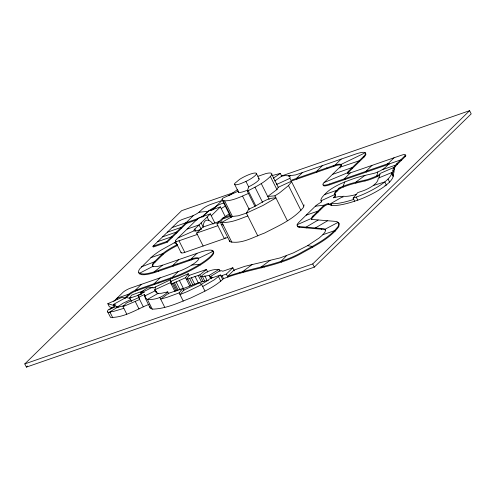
<?xml version="1.0" encoding="UTF-8"?>
<svg xmlns="http://www.w3.org/2000/svg" width="496" height="496" viewBox="0 0 496 496"><rect width="100%" height="100%" fill="white"/><g stroke="black" fill="none" stroke-linecap="round" stroke-linejoin="round"><path stroke-width="0.74" d="M155.36 286.961L155.105 289.664L156.835 293.124M276.861 183.774L276.793 184.376L289.887 178.362L290.16 177.097L288.542 175.789L284.902 175.609L281.691 176.179L274.722 180.99M379.149 177.983L379.905 173.55L393.433 167.66L394.332 169.458M353.115 198.146L356.258 197.086A25.786 5.27 -26.6 0 0 384.84 181.927L388.058 179.025A51.448 10.521 -26.6 0 0 391.623 173.346L391.753 172.571L378.281 178.12L377.958 179.912A36.295 7.421 -26.6 0 1 375.863 183.253L373.277 185.51A10.602 2.17 -26.6 0 1 363.599 190.644L357.771 192.603L353.115 198.146L354.646 201.202L357.79 200.142A25.786 5.27 -26.6 0 0 386.372 184.983L389.589 182.082A51.448 10.521 -26.6 0 0 393.148 176.402L394.512 168.411A28.607 5.853 -26.6 0 1 397.253 164.368L405.108 156.699A7.434 1.519 -26.6 0 0 405.486 155.223M392.386 173.829L393.433 167.66M393.973 168.733L394.153 167.685A28.607 5.853 -26.6 0 1 396.893 163.643L404.742 155.973L405.108 156.699M304.06 204.86L303.552 207.216C293.57 219.561 278.151 225.947 264.405 233.114C253.487 236.964 241.757 244.429 229.865 241.695L221.228 224.452L220.677 222.202L222.568 219.015L231.161 216.033M377.797 171.988L376.867 175.869L377.227 176.588M230.913 217.397L222.022 199.646L222.419 198.344L238.638 191.01M254.95 206.423L247.312 191.171L248.632 186.812A12.177 2.492 -26.6 0 0 258.621 178.473M401.066 160.642L400.706 159.923L388.771 164.064L385.349 167.412A8.085 1.655 -26.6 0 1 373.792 173.389L364.963 175.404A50.313 10.286 -26.6 0 0 347.51 180.916L344.819 181.964L342.959 186.329L339.351 187.86L336.176 190.91A22.122 4.526 -26.6 0 0 334.781 194.302L335.129 194.717A18.433 3.77 -26.6 0 1 333.616 197.538L333.306 197.83L339.952 196.304L343.083 197.067M131.483 301.494L129.809 298.152L131.434 295.201L143.152 290.91M149.246 304.259C136.76 309.188 124.403 317.719 110.571 317.434L107.403 311.277L108.401 309.547L116.789 306.392L117.428 307.669M116.789 306.392L116.343 307.16L116.659 307.7M246.394 213.137L248.93 208.859C258.379 206.069 265.701 197.439 275.943 197.941L262.923 205.499L246.394 213.137L257.796 235.904M188.275 273.705L171.07 281.337L171.225 284.109L185.616 277.735L188.275 273.705L189.305 275.757M247.312 191.171C255.88 186.657 265.292 182.423 271.703 174.952L271.839 173.749A20.138 4.117 -26.6 0 0 265.906 173.581L258.007 176.285M331.409 204.581L328.216 203.689A2.945 0.601 -26.6 0 0 325.897 204.327A2.945 0.601 -26.6 0 0 323.33 205.914L312.964 216.045A17 3.478 -26.6 0 0 312.66 219.505L336.809 221.495L338.929 223.138L338.371 226.102C329.201 238.111 314.979 244.832 302.101 252.08C279.081 265.453 252.148 267.468 227.546 276.408L234.013 270.091L244.881 266.315L280.104 257.914L293.44 252.867L307.588 245.663L319.077 238.061L322.902 234.701L325.103 231.923L325.537 229.896L324.186 228.755L298.84 226.529A22.568 4.613 -26.6 0 1 299.243 221.929L315.326 206.224A10.342 2.114 -26.6 0 1 319.04 203.472L320.056 202.845A3.267 0.67 -26.6 0 0 321.495 201.382L321.067 200.806A37.281 7.626 -26.6 0 1 324.527 194.606L326.839 192.349A16.424 3.36 -26.6 0 1 344.819 181.964M288.498 185.597L291.102 182.348L291.338 181.257L278.244 187.277L276.935 189.559L267.716 196.472L274.889 195.839L279.632 192.808L288.498 185.597L300.948 210.465M176.26 241.676L160.747 250.331A35.098 7.18 -26.6 0 0 151.968 256.686L139.773 268.838A40.102 8.203 -26.6 0 0 138.954 272.93L140.015 273.637L144.026 273.997A40.102 8.203 -26.6 0 0 154.151 271.87L192.659 258.596A15.76 3.224 -26.6 0 1 197.21 260.989A15.76 3.224 -26.6 0 1 180.029 270.928L130.597 288.095A6.268 1.283 -26.6 0 0 123.027 292.318L113.758 301.376M182.95 288.381L168.473 293.365L160.667 299.15L167.512 297.166L179.137 292.888L182.95 288.381L183.973 290.433M153.09 266.774A26.307 5.382 -26.6 0 1 154.002 263.252L163.085 254.355A21.074 4.309 -26.6 0 1 177.667 245.34L177.308 244.621A21.074 4.309 -26.6 0 0 162.719 253.63L153.636 262.527A26.307 5.382 -26.6 0 0 152.731 266.048L153.506 266.439A26.307 5.382 -26.6 0 0 162.651 265.168L201.946 251.621A30.696 6.281 -26.6 0 1 210.44 256.395A30.696 6.281 -26.6 0 1 177.413 275.59L135.228 290.327A6.442 1.314 -26.6 0 0 128.879 294.116L116.944 298.263L117.304 298.983M126.759 314.142L123.014 306.671L126.443 303.006L139.209 297.383M222.716 279.515L220.447 274.989L214.272 279.818L202.703 286.527M221.185 276.458L222.003 275.59L226.374 274.077L232.841 267.753L234.372 270.81M337.168 222.214L339.295 223.857L338.737 226.827C329.567 238.836 315.344 245.551 302.461 252.805C278.064 266.916 249.389 268.528 223.535 278.647C214.291 287.432 202.17 292.46 190.824 297.947C178.43 302.808 165.807 308.903 152.26 309.144L150.201 308.041L145.347 298.356L144.392 294.574L138.502 297.278L138.099 295.17L143.852 292.429L143.648 291.611L152.743 287.159L153.32 287.934L170.326 279.849L171.362 281.926M286.452 255.756L281.04 261.429L281.399 262.155M281.778 175.9L469.594 110.682L471.2 113.888L314.34 267.127L26.406 367.114L24.8 363.909L181.66 210.664L233.548 192.646M26.406 367.114L27.516 366.029M172.118 227.559L197.092 218.885L197.458 219.61L186.428 223.436L167.245 242.184L153.295 247.027L152.929 246.307L177.766 222.041A3.968 0.812 -26.6 0 1 182.553 219.368L191.041 216.423A7.428 1.519 -26.6 0 0 199.026 212.245L202.3 209.176A7.266 1.488 -26.6 0 1 211.073 204.278L221.985 200.489L215.338 206.981M152.929 246.307L166.879 241.459L193.552 215.407M199.082 218.085A5.871 1.203 -26.6 0 0 204.185 214.929L208.103 211.302A11.675 2.387 -26.6 0 1 216.709 206.336M202.566 216.789L208.45 211.042L220.379 206.9L225.227 216.578L223.622 218.147M212.071 210.155L214.799 207.495A5.692 1.166 -26.6 0 1 221.675 203.658L223.839 202.901M195.889 231.055L194.866 229.009L210.335 213.894L215.09 223.392M124.794 298.108L128.879 294.116L129.239 294.841L126.176 297.836M211.284 215.785L220.379 206.9M141.329 284.369L135.228 290.327L135.588 291.053L177.773 276.309A30.696 6.281 -26.6 0 0 206.361 260.84A30.696 6.281 -26.6 0 0 211.78 250.914M203.118 246.01L196.639 233.077L202.653 227.199L220.218 221.098M160.134 277.834L154.12 283.712L154.485 284.431M178.771 259.631L172.757 265.503L173.116 266.228M225.438 237.572L224.347 238.638L216.882 223.733L222.896 217.862L230.262 215.301M178.231 271.554L172.23 277.413L172.596 278.138M302.386 172.571L296.372 178.442L296.738 179.168L297.829 178.101M322.474 165.596L316.46 171.467L316.826 172.193M341.167 159.104L335.098 165.032L291.654 180.085M394.041 157.796L388.015 163.68L329.332 184.053A13.094 2.678 -26.6 0 1 324.117 182.528L339.667 167.338L359.116 160.816L359.476 161.541M348.793 171.976L348.434 171.256L363.611 156.426L363.971 157.145L348.793 171.976A9.337 1.91 -26.6 0 0 347.907 173.476L347.547 172.751L324.117 182.528M404.742 155.973A7.434 1.519 -26.6 0 0 401.785 155.105L350.337 172.893L344.193 178.895L344.559 179.614L345.582 178.616M379.428 175.584L376.166 177.078A23.281 4.762 -26.6 0 1 367.139 180.445L354.77 183.346A35.16 7.192 -26.6 0 0 344.584 186.564L339.828 188.505L336.536 191.636A22.122 4.526 -26.6 0 0 335.141 195.027L335.488 195.443A18.433 3.77 -26.6 0 1 334.62 197.551M311.705 219.468A17 3.478 -26.6 0 1 313.323 216.764L323.69 206.634A2.945 0.601 -26.6 0 1 326.263 205.046A2.945 0.601 -26.6 0 1 328.575 204.414L331.768 205.301A60.419 12.357 -26.6 0 0 354.646 201.202M371.988 165.453L365.974 171.331L366.339 172.05M24.8 363.909L312.74 263.928L469.594 110.682M197.048 253.295L190.855 259.222L191.214 259.941L192.25 258.955M109.771 309.473L115.853 304.997L113.603 304.339L114.526 306.187M117.186 307.185L122.834 303.347L130.553 299.646M206.417 269.489L189.131 275.41L186.465 279.44L199.807 274.92L206.417 269.489L207.719 272.081M228.817 195.802L237.46 189.615M162.651 265.168L154.151 271.87L154.51 272.595L193.018 259.315A15.76 3.224 -26.6 0 1 198.022 258.521M252.024 264.622L242.885 271.424L243.245 272.149M270.122 260.319L260.983 267.127L261.342 267.846L262.564 266.941M145.347 298.356L147.411 299.46C155.043 299.95 162.428 297.557 167.729 291.877L168.764 293.948M364.963 175.404L355.465 182.385L355.83 183.105M141.261 293.961L140.579 292.603L147.089 288.021L150.691 287.544L152.873 287.835M273.346 178.231L280.308 173.42L281.666 176.136M219.046 269.34C212.114 269.272 205.363 271.455 200.787 276.886L209.182 275.423L219.046 269.34L220.019 271.281M112.753 317.725L109.852 311.922L117.602 307.179L124.614 305.567M318.165 220.007L305.989 227.18L306.348 227.906M327.428 220.85L315.239 228.024L315.599 228.743M289.218 176.353L290.513 175.59M331.768 205.301L330.869 203.509L343.53 196.224A45.26 9.257 -26.6 0 0 356.24 194.488M167.729 291.877L161.219 293.303L158.112 293.365L147.411 299.46L152.26 309.144M231.88 242.29L221.886 222.332L232.432 216.448L238.278 215.797L247.07 212.914M113.603 304.339L126.189 297.402L128.873 298.189L130.95 297.247M200.936 284.53L207.148 280.903L210.205 278.541L220.447 274.989M201.717 284.568L187.575 291.456L179.986 294.587L183.799 290.086L199.367 282.881L201.717 284.568L204.966 291.059M337.999 222.413L324.861 229.326L325.227 230.051L324.545 229.474L299.206 227.255A22.568 4.613 -26.6 0 1 297.439 225.872M153.115 266.247L139.481 273.284L139.847 274.009M380.035 174.375L375.801 176.353A23.281 4.762 -26.6 0 1 366.78 179.726L354.411 182.627A35.16 7.192 -26.6 0 0 344.218 185.845L342.959 186.329L343.325 187.048M198.648 258.317L213.261 251.224L213.627 251.949M155.769 291.915L154.727 289.838L170.481 282.621L170.326 279.849M123.014 306.671L139.612 299.491L139.333 298.046M245.942 181.449L240.417 183.762A12.177 2.492 -26.6 0 1 234.813 183.359L239.63 179.341A12.177 2.492 -26.6 0 1 250.567 174.034L252.904 173.34A12.177 2.492 -26.6 0 1 255.769 174.97A12.177 2.492 -26.6 0 1 245.942 181.449L248.688 186.93M222.022 199.646L223.2 200.799C232.122 201.401 240.442 196.794 248.453 193.452M112.908 307.811L109.343 306.77L107.812 303.707L122.09 297.271L125.469 298.263M178.064 237.913L194.079 230.801M297.166 224.731L311.327 218.469L311.693 219.189M247.795 215.946C239.549 219.009 230.82 223.107 221.886 222.332M208.339 280.228L198.27 282.807L183.439 288.523L179.335 280.327M129.809 298.152L141.416 294.271M141.354 266.91L154.244 261.882L154.603 262.607M246.927 190.383L244.243 191.406A12.177 2.492 -26.6 0 1 238.384 191.853M324.527 194.606L336.778 190.297L337.144 191.016L335.699 191.524M292.02 180.804L335.457 165.757A15.401 3.15 -26.6 0 1 341.477 166.055M210.335 213.894L198.406 218.035L176.012 239.915A7.527 1.538 -26.6 0 0 179.006 240.796L197.321 234.434M332.413 174.425L352.228 167.543L352.588 168.268M167.4 232.171L181.35 227.323L181.71 228.048M162.614 236.84L176.57 231.998L176.929 232.723L175.534 233.207M187.116 229.071L199.045 224.93L201.091 229.016M157.709 241.633L171.659 236.79L172.025 237.516L170.63 237.999M216.882 223.733L220.999 222.307M201.37 229.239L198.753 230.15A9.777 1.996 -26.6 0 1 194.866 229.009M323.256 184.952A13.094 2.678 -26.6 0 0 329.691 184.779L388.38 164.405A2.554 0.521 -26.6 0 1 389.155 164.263M196.639 233.077L217.868 225.705M181.226 252.191A7.527 1.538 -26.6 0 0 184.803 252.371L227.776 237.448M306.137 215.196L318.066 211.054L318.432 211.773L317.025 212.263M322.902 234.701L334.726 230.597L335.085 231.322M232.841 267.753L222.754 271.256L221.842 270.773L219.784 270.816L209.92 276.892L211.135 276.867L212.406 277.549M382.205 169.706L395.455 165.205L395.814 165.924M150.92 257.635L162.719 253.63L163.085 254.355L161.696 254.826M123.851 308.338L113.448 311.445L109.852 311.922M373.277 185.51L384.84 181.927L386.372 184.983L384.927 185.43M272.608 175.448L280.308 173.42M140.579 292.603L144.231 292.46M288.319 175.882L295.647 174.908L355.62 154.082A20.069 4.104 -26.6 0 1 363.611 156.426M315.326 206.224L324.396 205.127L324.756 205.846M199.026 212.245L208.103 211.302M191.747 265.056L199.956 264.225L200.322 264.945M110.199 312.616L108.016 312.325L107.403 311.277M307.588 245.663L312.443 246.481L312.802 247.206M107.812 303.707L114.229 305.592M221.228 224.452L223.25 225.048M158.112 293.365L156.841 292.683L154.727 289.838M174.208 242.711L177.308 244.621M335.315 195.182L334.955 194.463L321.067 200.806L321.675 201.934M396.893 163.643L397.253 164.368M394.153 167.685L394.512 168.411M392.987 170.289L393.886 172.087M388.38 164.405L388.015 163.68A2.554 0.521 -26.6 0 1 388.771 164.064M387.754 163.767L388.12 164.486M391.753 172.571L393.285 175.627M391.623 173.346L393.148 176.402M388.058 179.025L389.589 182.082M364.678 180.277L365.037 181.003M341.273 165.242L340.907 164.517L365.223 152.749L365.589 153.475A20.069 4.104 -26.6 0 1 363.971 157.145M356.258 197.086L357.79 200.142M340.033 168.057L339.667 167.338A15.401 3.15 -26.6 0 0 335.098 165.032L335.457 165.757M333.535 165.54L333.901 166.265M340.392 187.321L340.752 188.046M338.997 188.127L339.357 188.852M326.709 167.915L327.069 168.634M329.332 184.053L329.691 184.779M330.193 204.302L330.559 205.028M328.216 203.689L328.575 204.414M323.33 205.914L323.69 206.634M320.081 209.083L320.447 209.808M321.129 228.557L321.489 229.282M312.964 216.045L313.323 216.764M289.887 178.362L303.788 206.125M298.84 226.529L299.206 227.255M271.771 174.35L278.485 187.761M270.463 176.632L276.997 189.689M312.74 263.928L314.34 267.127M274.889 195.839L287.345 220.708M256.426 173.588L259.172 179.068M261.243 183.545L269.154 199.349M255.012 187.234L262.582 202.349M248.248 190.743L255.818 205.859M242.55 196.118L249.389 209.777M234.558 184.202L238.669 192.423M263.853 266.445L264.213 267.164M224.645 200.899L232.506 216.609M223.2 200.799L231.409 217.186M244.733 270.983L245.092 271.709M239.754 272.168L240.114 272.893M207.142 217.012L208.853 220.422M204.185 214.929L204.544 215.655M201.128 222.89L203.279 227.174L203.261 225.872A11.303 5.958 70.9 0 1 213.137 224.149M226.374 274.077L227.906 277.134M222.003 275.59L223.535 278.647M218.513 276.681L220.782 281.207M186.068 222.716L186.428 223.436M210.533 276.88L211.451 278.715M209.182 275.423L210.837 278.727M204.842 275.943L207.111 280.469M202.387 276.421L204.65 280.953M199.807 274.92L203.056 281.412M198.208 275.385L201.463 281.877M189.05 259.848L189.41 260.567M179.006 240.796L184.803 252.371M195.015 276.315L198.27 282.807M175.299 241.124L181.096 252.7M191.351 277.624L194.599 284.115M189.534 278.275L192.783 284.766M187.717 278.919L190.966 285.411M185.616 277.735L189.714 285.925M166.879 241.459L167.245 242.184M177.122 263.99L177.481 264.715M176.061 281.858L180.166 290.048M161.467 254.77L161.826 255.49M174.387 282.639L178.151 290.154M179.137 292.888L183.241 301.078M173.346 283.129L177.103 290.637M170.413 278.051L170.779 278.777M172.304 283.619L176.061 291.127M170.481 282.621L174.989 291.617M154.845 261.237L155.211 261.956M158.373 270.5L158.739 271.219M158.484 282.193L158.85 282.918M159.923 297.662L164.771 307.346M156.085 292.119L155.397 290.73L144.739 295.945L146.128 298.716M144.392 294.574L145.086 295.957M136.654 289.776L137.014 290.501M138.099 295.17L138.793 296.552M138.477 297.166L143.325 306.85M135.253 301.487L138.992 308.958M118.271 306.206L118.885 307.439M149.742 306.23L150.201 308.041M229.493 240.194L229.865 241.695M225.227 216.578A4.315 0.88 -26.6 0 1 229.481 214.043M221.272 208.68A4.315 0.88 -26.6 0 1 225.525 206.144M154.51 272.595A40.102 8.203 -26.6 0 1 144.386 274.722L142.079 274.722L139.314 273.649A40.102 8.203 -26.6 0 1 138.923 272.602M129.239 294.841A6.442 1.314 -26.6 0 1 135.588 291.053M321.427 201.531A37.281 7.626 -26.6 0 1 321.321 200.539M353.747 199.404A60.419 12.357 -26.6 0 1 330.869 203.509M350.337 172.893A9.337 1.91 -26.6 0 1 348.434 171.256M198.394 218.383A5.871 1.203 -26.6 0 1 197.092 218.885M203.769 216.306A5.871 1.203 -26.6 0 1 202.728 217.031M210.54 210.589A11.675 2.387 -26.6 0 1 214.334 208.394"/></g></svg>
